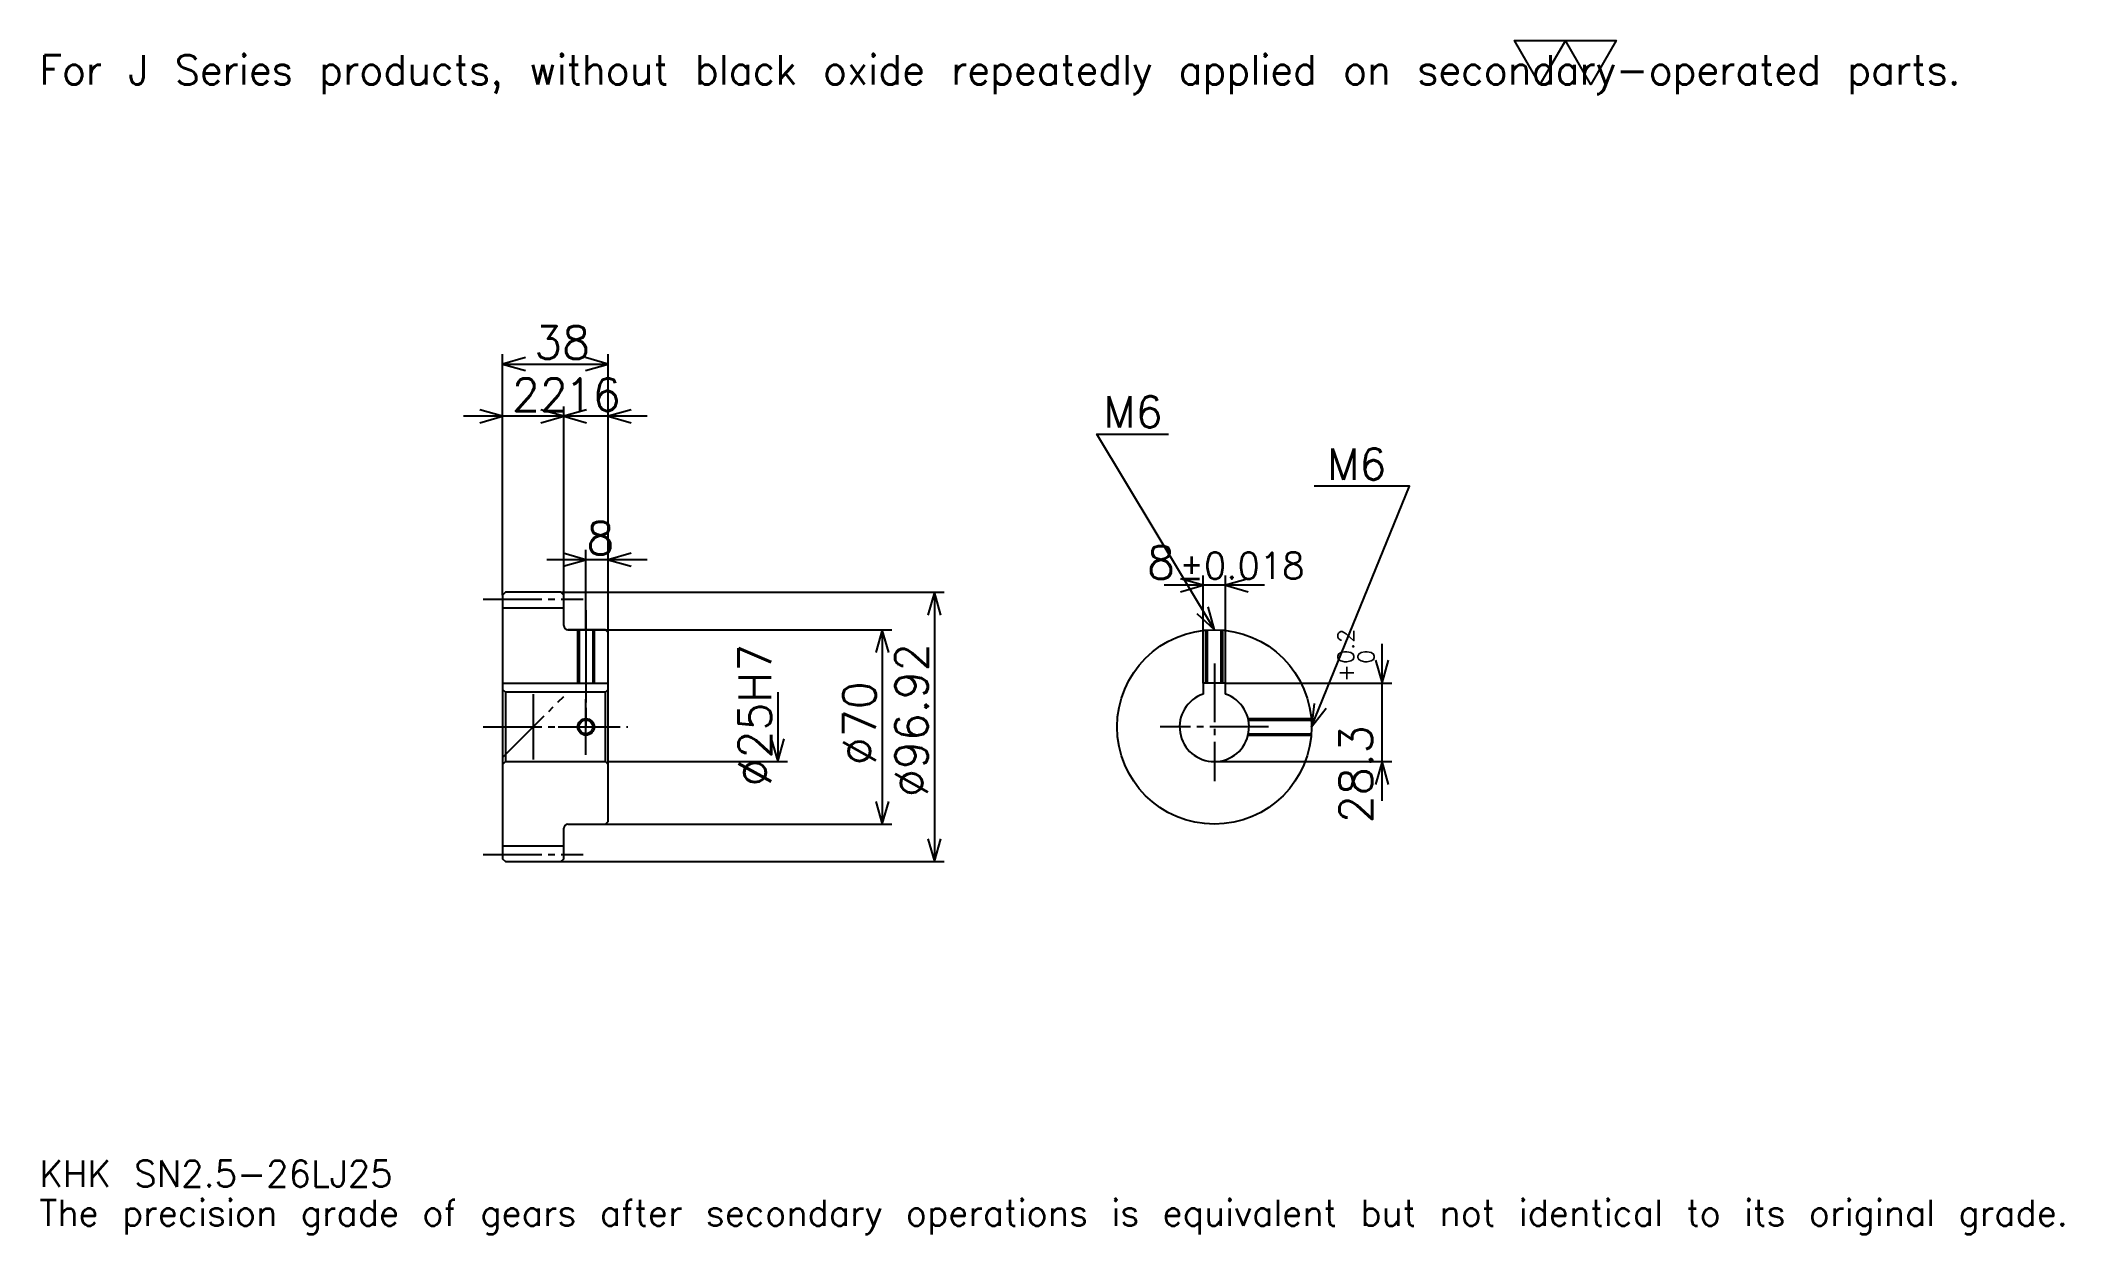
# Model space of a CAD drawing. Extents: x 24 to 752, y 9 to 438.
import ezdxf

# ---------------------------------------------------------------- set-up
doc = ezdxf.new("R2010")
doc.units = 0
doc.linetypes.add('DASHDOT', pattern=[28.173913, 21.130435, -2.347826, 2.347826, -2.347826])
doc.layers.get('0').update_dxf_attribs({"linetype": 'CONTINUOUS'})
doc.layers.add('DASHDOT', color=6, linetype='DASHDOT')
doc.styles.add('KANJI', font='TXT', dxfattribs={"bigfont": 'BIGFONT'})

msp = doc.modelspace()

# ---------------------------------------------------------------- linework, layer by layer
at = {"color": 5}
for p, q in [((190.17392, 239.809769), (190.17392, 325.505402)), ((190.17392, 321.983673), (228.17392, 321.983673)), ((228.17392, 239.809769), (228.17392, 325.505402)), ((212.17392, 239.809769), (212.17392, 306.722809)), ((226.26088, 303.20105), (176.08696, 303.20105)), ((242.26088, 303.20105), (198.08696, 303.20105)), ((220.17392, 239.809769), (220.17392, 255.070633)), ((242.26088, 251.548889), (206.08696, 251.548889)), ((464.391296, 242.365219), (428.217407, 242.365219)), ((442.304352, 207.147827), (442.304352, 245.886963)), ((450.304352, 207.147827), (450.304352, 245.886963)), ((190.17392, 238.809769), (190.17392, 239.809769)), ((211.17392, 239.809769), (228.17392, 239.809769)), ((212.17392, 238.809769), (212.17392, 239.809769)), ((220.17392, 226.347824), (220.17392, 239.809769)), ((220.17392, 226.347824), (220.17392, 239.809769)), ((228.17392, 239.809769), (349.086975, 239.809769)), ((228.17392, 225.347824), (228.17392, 239.809769)), ((345.565216, 239.809769), (345.565216, 142.88588)), ((213.67392, 226.347824), (228.17392, 226.347824)), ((228.17392, 226.347824), (330.304382, 226.347824)), ((326.782623, 226.347824), (326.782623, 156.347824)), ((506.652191, 164.760864), (506.652191, 221.234787)), ((289.217407, 203.847824), (289.217407, 178.847824)), ((450.304352, 207.147827), (510.17392, 207.147827)), ((228.17392, 178.847824), (292.739136, 178.847824)), ((446.304352, 178.847824), (510.17392, 178.847824)), ((213.67392, 156.347824), (228.17392, 156.347824)), ((228.17392, 156.347824), (330.304382, 156.347824)), ((211.17392, 142.88588), (228.17392, 142.88588)), ((228.17392, 142.88588), (349.086975, 142.88588))]:
    msp.add_line(p, q, dxfattribs=at)
at = {"color": 4}
for p, q in [((190.17392, 234.184769), (212.17392, 234.184769)), ((190.17392, 207.147827), (228.17392, 207.147827)), ((191.17392, 203.847824), (191.17392, 178.847824)), ((227.17392, 203.847824), (228.17392, 204.847824)), ((227.17392, 178.847824), (228.17392, 177.847824)), ((190.17392, 148.51088), (212.17392, 148.51088))]:
    msp.add_line(p, q, dxfattribs=at)
at = {"color": 7}
msp.add_line((201.17392, 203.08696), (201.17392, 179.608688), dxfattribs=at)
msp.add_lwpolyline([(563.478271, 422.608704), (554.321777, 438.480011), (590.947815, 438.480011), (581.791321, 422.608704), (572.634766, 438.480011), (563.478271, 422.608704)], dxfattribs=at)
at = {"color": 5}
for points in [[(198.391312, 324.331482), (190.17392, 321.983673), (198.391312, 319.635864)], [(219.956528, 319.635864), (228.17392, 321.983673), (219.956528, 324.331482)], [(181.956528, 300.853241), (190.17392, 303.20105), (181.956528, 305.548889)], [(203.956528, 300.853241), (212.17392, 303.20105), (203.956528, 305.548889)], [(220.391312, 305.548889), (212.17392, 303.20105), (220.391312, 300.853241)], [(236.391312, 305.548889), (228.17392, 303.20105), (236.391312, 300.853241)], [(446.304352, 226.347824), (404.043488, 296.782593), (429.869568, 296.782593)], [(481.304352, 191.347824), (516.521729, 278), (482.2435, 278)], [(211.956528, 249.20108), (220.17392, 251.548889), (211.956528, 253.896729)], [(236.391312, 253.896729), (228.17392, 251.548889), (236.391312, 249.20108)], [(434.086975, 240.017395), (442.304352, 242.365219), (434.086975, 244.713043)], [(458.521729, 244.713043), (450.304352, 242.365219), (458.521729, 240.017395)], [(347.913025, 231.592377), (345.565216, 239.809769), (343.217407, 231.592377)], [(440.063293, 232.186234), (446.304352, 226.347824), (444.089783, 234.602127)], [(329.130432, 218.130432), (326.782623, 226.347824), (324.434814, 218.130432)], [(504.304352, 215.365219), (506.652191, 207.147827), (509.000031, 215.365219)], [(482.223267, 199.844498), (481.304352, 191.347824), (486.573364, 198.076508)], [(286.869568, 187.065216), (289.217407, 178.847824), (291.565216, 187.065216)], [(509.000031, 170.630432), (506.652191, 178.847824), (504.304352, 170.630432)], [(324.434814, 164.565216), (326.782623, 156.347824), (329.130432, 164.565216)], [(343.217407, 151.103271), (345.565216, 142.88588), (347.913025, 151.103271)]]:
    msp.add_lwpolyline(points, dxfattribs=at)
at = {"color": 4}
for points in [[(212.17392, 227.847824), (212.17392, 238.809769), (211.17392, 239.809769), (191.17392, 239.809769), (190.17392, 238.809769), (190.17392, 177.847824)], [(213.67392, 156.347824), (227.17392, 156.347824), (228.17392, 157.347824), (228.17392, 225.347824), (227.17392, 226.347824), (213.67392, 226.347824)], [(217.17392, 226.347824), (217.17392, 207.147827)], [(217.713928, 226.347824), (217.713928, 207.147827)], [(222.633911, 226.347824), (222.633911, 207.147827)], [(223.17392, 226.347824), (223.17392, 207.147827)], [(443.304352, 207.147827), (443.304352, 226.219025)], [(443.84436, 207.147827), (443.84436, 226.261261)], [(448.764343, 207.147827), (448.764343, 226.261261)], [(449.304352, 207.147827), (449.304352, 226.219025)], [(190.17392, 177.847824), (191.17392, 178.847824), (227.17392, 178.847824), (227.17392, 203.847824), (191.17392, 203.847824), (190.17392, 204.847824)], [(450.304352, 203.190536), (450.304352, 207.147827), (442.304352, 207.147827), (442.304352, 203.190536)], [(458.439026, 194.347824), (481.175537, 194.347824)], [(458.559906, 193.807831), (481.217804, 193.807831)], [(458.439026, 188.347824), (481.175537, 188.347824)], [(458.559906, 188.887817), (481.217804, 188.887817)], [(190.17392, 177.847824), (190.17392, 143.88588), (191.17392, 142.88588), (211.17392, 142.88588), (212.17392, 143.88588), (212.17392, 154.847824)]]:
    msp.add_lwpolyline(points, dxfattribs=at)
for centre, radius in [((446.304352, 191.347824), 35), ((220.17392, 191.347824), 2.46)]:
    msp.add_circle(centre, radius, dxfattribs=at)
at = {"color": 7}
msp.add_circle((220.17392, 191.347824), 3, dxfattribs=at)
at = {"color": 4}
for centre, radius, start, end in [((213.67392, 227.847824), 1.5, 180, 270), ((446.304352, 191.347824), 12.5, 108.662925185, 71.337074815), ((213.67392, 154.847824), 1.5, 90, 180)]:
    msp.add_arc(centre, radius, start, end, dxfattribs=at)
at = {"layer": 'DASHDOT', "color": 7}
for p, q in [((183.130447, 237.309769), (219.217392, 237.309769)), ((220.17392, 226.347824), (220.17392, 191.347824)), ((446.304352, 214.191299), (446.304352, 171.804352)), ((190.17392, 180.347824), (212.17392, 202.347824)), ((183.130447, 191.347824), (235.217407, 191.347824)), ((465.847839, 191.347824), (426.760864, 191.347824)), ((183.130447, 145.38588), (219.217392, 145.38588))]:
    msp.add_line(p, q, dxfattribs=at)
for points in [[(220.17392, 233.391296), (220.17392, 200.10434)], [(220.17392, 181.304352), (220.17392, 201.391296)], [(210.130447, 191.347824), (230.217407, 191.347824)]]:
    msp.add_lwpolyline(points, dxfattribs=at)

# ---------------------------------------------------------------- texts
at = {"color": 7, "style": 'KANJI'}
for s, height, p in [('For J Series products, without black oxide repeatedly applied on secondary-operated parts.', 10.565217, (23.47826, 422.608704)), ('38', 11.73913, (201.543488, 323.861938)), ('22', 11.73913, (193.543488, 305.079315)), ('16', 11.73913, (212.543488, 305.079315)), ('M6', 11.269566, (406.391296, 299.130432)), ('M6', 11.269566, (486.939148, 280.347839)), ('8', 11.73913, (220.358704, 253.427155)), ('8', 11.73913, (422.072449, 244.713043)), ('%%p0.018', 9.391304, (433.692749, 244.713043)), ('KHK SN2.5-26LJ25', 9.391304, (23.47826, 25.826086)), ('The precision grade of gears after secondary operations is equivalent but not identical to its original grade.', 9.391304, (23.47826, 11.73913))]:
    msp.add_text(s, height=height, dxfattribs=at).set_placement(p)
for s, height, p in [('0.2', 5.869565, (496.556549, 214.080872)), ('%%c25H7', 11.73913, (286.869568, 169.92392)), ('%%c96.92', 11.73913, (343.217407, 166.108688)), ('+', 5.869565, (496.556549, 207.506958)), ('0', 5.869565, (503.834808, 214.080872)), ('%%c70', 11.73913, (324.434814, 177.554352)), ('28.3', 11.73913, (503.130463, 156.695358))]:
    msp.add_text(s, height=height, rotation=90, dxfattribs=at).set_placement(p)

doc.saveas('drawing.dxf')
